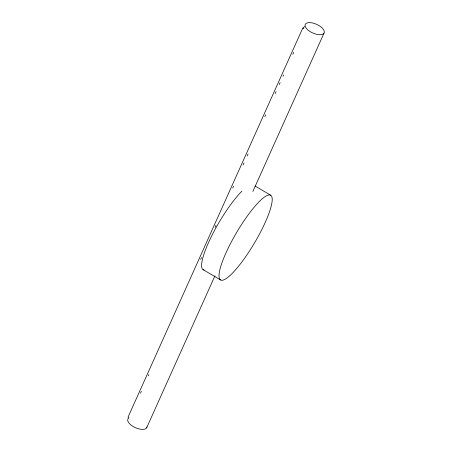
<?xml version="1.0" encoding="UTF-8"?>
<svg xmlns="http://www.w3.org/2000/svg" width="452" height="452" viewBox="0 0 452 452"><rect width="100%" height="100%" fill="white"/><g stroke="black" fill="none" stroke-linecap="round" stroke-linejoin="round"><path stroke-width="0.68" d="M128.922 417.846A1.898 1.774 -3.9 0 1 128.029 417.173L302.642 28.357L304.665 26.521M140.521 393.246L141.391 391.319M148.324 375.883L148.906 374.595M200.643 259.471L201.507 257.544M215.095 227.316L215.96 225.384M232.723 188.083L233.594 186.156M243.131 164.929L243.995 163.002M247.176 155.929L248.046 153.996M264.81 116.695L265.674 114.768M275.212 93.541L276.082 91.615M279.263 84.541L280.127 82.609M283.02 76.179L283.596 74.891M292.845 54.313L293.715 52.381M146.674 427.761L214.96 275.816M252.866 191.478L324.044 33.092A10.362 4.752 24.2 0 0 312.044 22.86A10.362 4.752 24.2 0 0 307.97 30.041A10.362 4.752 24.2 0 0 324.044 33.092M255.041 185.998L270.675 195.241A49.211 10.356 -59.4 0 1 240.758 263.426A49.211 10.356 -59.4 0 1 225.424 254.114A49.211 10.356 -59.4 0 1 270.675 195.241M203.123 269.641L220.559 279.946M302.913 28.035A1.898 0.542 34.3 0 1 303.874 28.555M146.951 426.869A10.362 4.752 24.2 0 1 134.962 427.485A10.362 4.752 24.2 0 1 128.594 418.185M204.112 269.963A49.211 10.356 -59.4 0 1 210.412 238.532A49.211 10.356 -59.4 0 1 241.933 191.139"/></g></svg>
